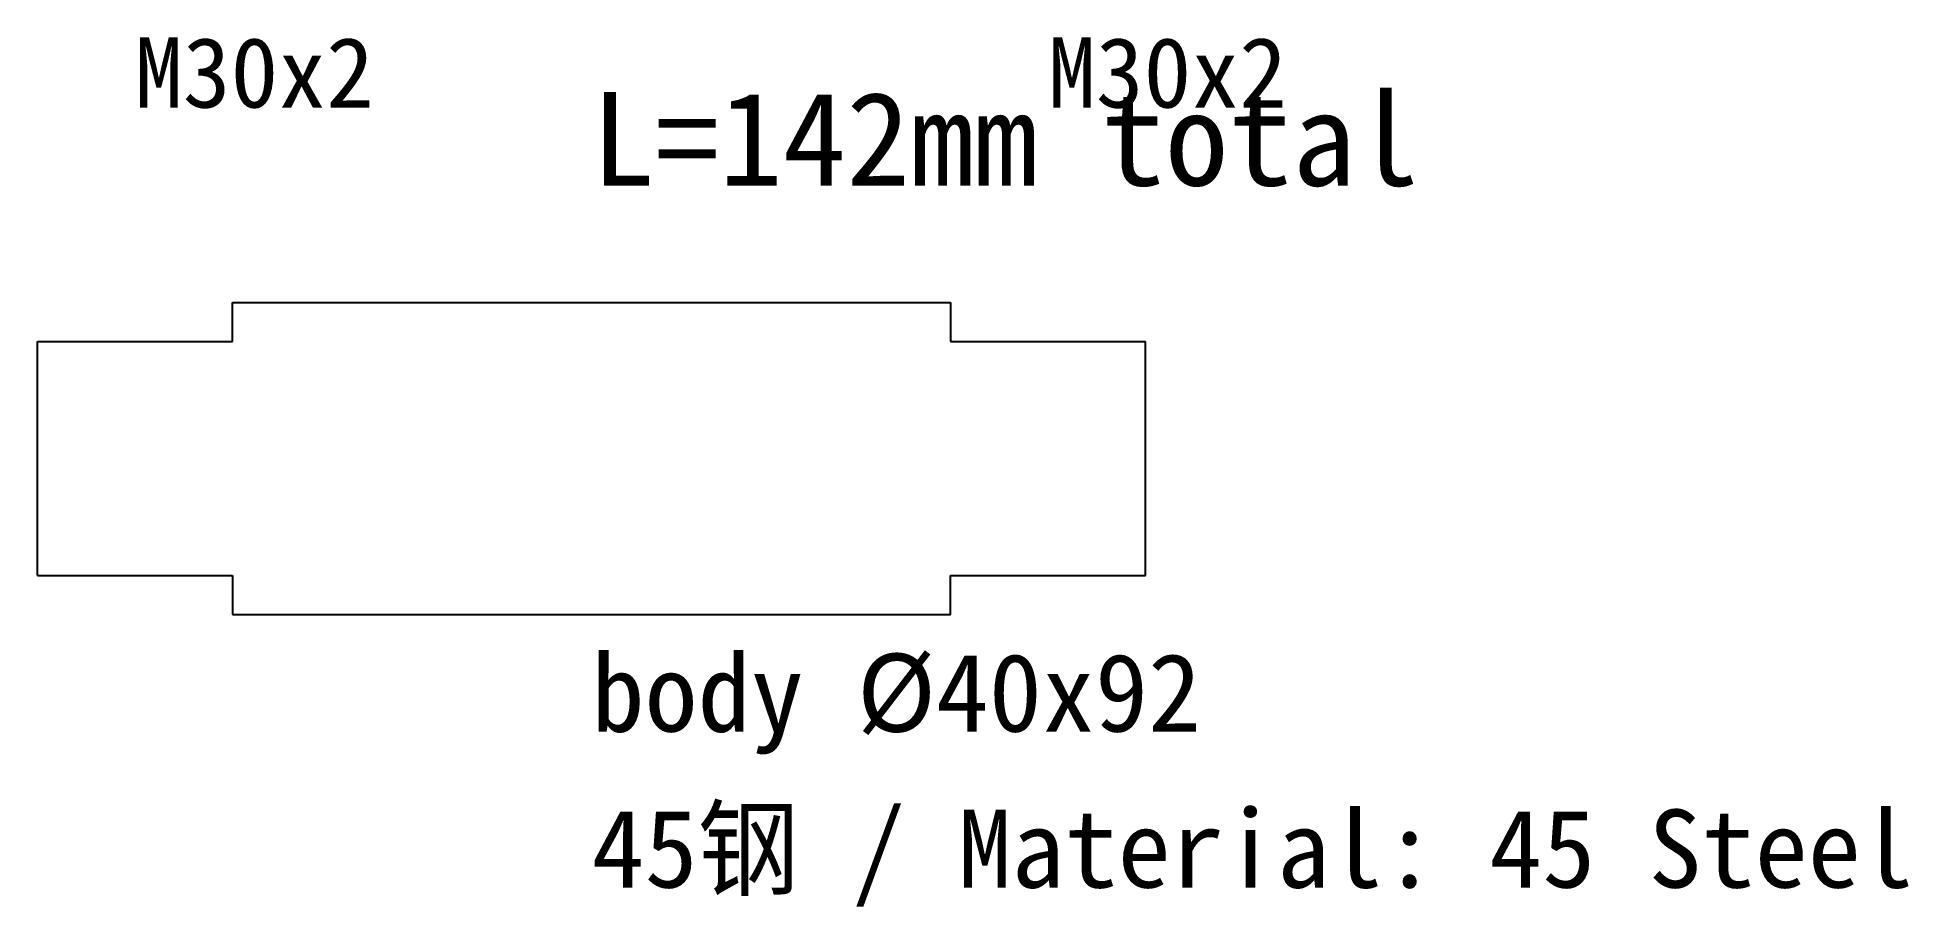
# Model space of a CAD drawing. Header units: millimetres. Extents: x 0 to 240, y -57 to 54.
import ezdxf

# ---------------------------------------------------------------- set-up
doc = ezdxf.new("R2010")
doc.units = ezdxf.units.MM

msp = doc.modelspace()

# ---------------------------------------------------------------- linework, layer by layer
for p, q in [((25, 15), (25, 20)), ((25, 20), (117, 20)), ((117, 20), (117, 15)), ((0, 15), (25, 15)), ((0, -15), (0, 15)), ((117, 15), (142, 15)), ((142, -15), (142, 15)), ((0, -15), (25, -15)), ((25, -15), (25, -20)), ((117, -20), (117, -15)), ((117, -15), (142, -15)), ((25, -20), (117, -20))]:
    msp.add_line(p, q)

# ---------------------------------------------------------------- texts
at = {"layer": 'DIM'}
for s, height, p in [('M30x2', 9, (12.5, 45)), ('M30x2', 9, (129.5, 45)), ('L=142mm total', 12, (71, 35)), ('body %%c40x92', 10, (71, -35)), ('45钢 / Material: 45 Steel', 10, (71, -55))]:
    msp.add_text(s, height=height, dxfattribs=at).set_placement(p)

doc.saveas('drawing.dxf')
